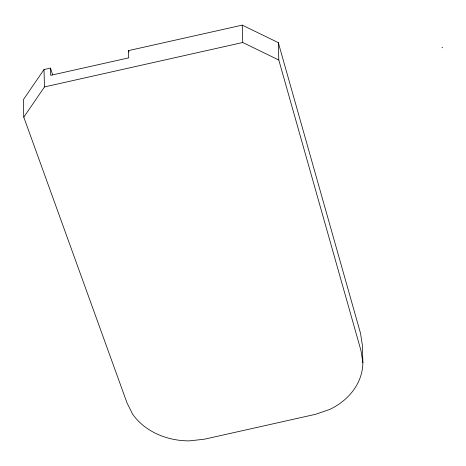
<?xml version="1.0" encoding="UTF-8"?>
<svg xmlns="http://www.w3.org/2000/svg" width="466" height="466" viewBox="0 0 466 466"><rect width="100%" height="100%" fill="white"/><g stroke="black" fill="none" stroke-linecap="round" stroke-linejoin="round"><path stroke-width="0.7" d="M44.002 69.545L23.3 99.765L23.783 117.152L127.107 403.137L132.67 414.239A65.799 53.835 -1.6 0 0 189.481 440.871L204.539 439.176L315.633 414.286L329.683 409.457A65.799 53.835 -1.6 0 0 362.863 362.665L362.379 345.277L360.533 333.341L278.307 42.627L242.25 25.129L128.5 50.613L128.703 57.86L50.695 75.335L50.491 68.094L44.002 69.545L44.491 86.932L23.783 117.152M44.491 86.932L242.739 42.511L278.796 60.009L361.016 350.729L362.863 362.665M441.949 47.526L442.7 47.794M128.5 50.613L128.948 52M50.491 68.094L52.693 74.933M278.307 42.627L278.796 60.009M242.25 25.129L242.739 42.511"/></g></svg>
